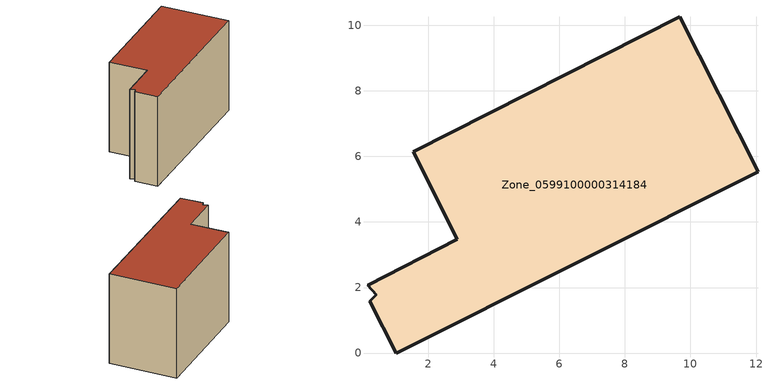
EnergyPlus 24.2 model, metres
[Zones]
Zone_0599100000314184
 floor ground (C_G): 0.42,1.78 0.15,2.08 2.89,3.48 1.54,6.15 9.67,10.26 12.06,5.53 1.02,0 0.21,1.58 z3.21
 wall outside (C_F): 1.02,0 12.06,5.53 9.67,10.26 1.54,6.15 2.89,3.48 0.15,2.08 0.42,1.78 0.21,1.58 1.02,0 z3.21:10.55
 roof outside (C_R): 0.15,2.08 0.42,1.78 0.21,1.58 1.02,0 12.06,5.53 9.67,10.26 1.54,6.15 2.89,3.48 z10.55
[BUILDING]
Pand.0599100000314184: North Axis=0; Terrain=City; Loads Convergence Tolerance Value=0.04; Temperature Convergence Tolerance Value=0.4; Solar Distribution=FullExterior; Maximum Number of Warmup Days=25; Minimum Number of Warmup Days=1
[Site:Location]
Rotterdam.The.Hague.AP_ZH_NLD Design_Conditions: Latitude=51.96; Longitude=4.45; Time Zone=1; Elevation=-4.5
[SITE:GROUNDTEMPERATURE:BUILDINGSURFACE]
18, 18, 18, 18, 18, 18, 18, 18, 18, 18, 18, 18
[MATERIAL] Thermal Absorptance=0.9; Solar Absorptance=0.7; Visible Absorptance=0.7
Name | Roughness | Thickness | Conductivity | Density | Specific Heat
G.TC.1992-2005 | MediumSmooth | 0.15 | 0.06 | 540 | 1210
F.TC.1992-2005 | Rough | 0.3 | 0.12 | 1920 | 840
R.TC.1992-2005 | MediumRough | 0.2 | 0.08 | 1500 | 1000
[CONSTRUCTION]
C_G: G.TC.1992-2005
C_F: F.TC.1992-2005
C_R: R.TC.1992-2005
[ZONE]
Zone_0599100000314184: Type=1; Multiplier=1; Ceiling Height=Autocalculate; Volume=Autocalculate; Floor Area=autocalculate; Part of Total Floor Area=Yes
[ZONEINFILTRATION:DESIGNFLOWRATE]
Infil_Zone_0599100000314184: Zone or ZoneList or Space or SpaceList=Zone_0599100000314184; Schedule=AlwaysOn; Design Flow Rate Calculation Method=Flow/Area; Flow Rate per Floor Area=0.0015; Constant Term Coefficient=1; Temperature Term Coefficient=0; Velocity Term Coefficient=0; Velocity Squared Term Coefficient=0
[HVACTEMPLATE:ZONE:IDEALLOADSAIRSYSTEM]
Zone_0599100000314184: Maximum Heating Supply Air Temperature=50; Minimum Cooling Supply Air Temperature=13; Maximum Heating Supply Air Humidity Ratio=0.0156; Minimum Cooling Supply Air Humidity Ratio=0.0077; Heating Limit=NoLimit; Cooling Limit=NoLimit; Dehumidification Control Type=ConstantSensibleHeatRatio; Cooling Sensible Heat Ratio=0.7; Dehumidification Setpoint=60; Humidification Control Type=None; Humidification Setpoint=30; Outdoor Air Method=None; Outdoor Air Flow Rate per Person=0.00944; Outdoor Air Flow Rate per Zone Floor Area=0; Outdoor Air Flow Rate per Zone=0; Demand Controlled Ventilation Type=None; Outdoor Air Economizer Type=NoEconomizer; Heat Recovery Type=None; Sensible Heat Recovery Effectiveness=0.7; Latent Heat Recovery Effectiveness=0.65
[ZONECONTROL:THERMOSTAT]
ThermostatControl_Zone_0599100000314184: Zone or ZoneList=Zone_0599100000314184; Control Type Schedule=DualSetpointControlType; Control 1=Thermostat_Zone_0599100000314184; Temperature Difference Between Cutout And Setpoint=0
[THERMOSTATSETPOINT:DUALSETPOINT]
Thermostat_Zone_0599100000314184: Heating Setpoint Temperature Schedule=HeatingSetpoint_Zone_0599100000314184; Cooling Setpoint Temperature Schedule=CoolingSetpoint_Zone_0599100000314184
[SCHEDULE:COMPACT]
HeatingSetpoint_Zone_0599100000314184: Through: 12/31, For: AllDays, Until: 24:00, 21
CoolingSetpoint_Zone_0599100000314184: Through: 12/31, For: AllDays, Until: 24:00, 24
DualSetpointControlType: Through: 12/31, For: AllDays, Until: 24:00, 4
AlwaysOn: Through: 12/31, For: AllDays, Until: 24:00, 1
